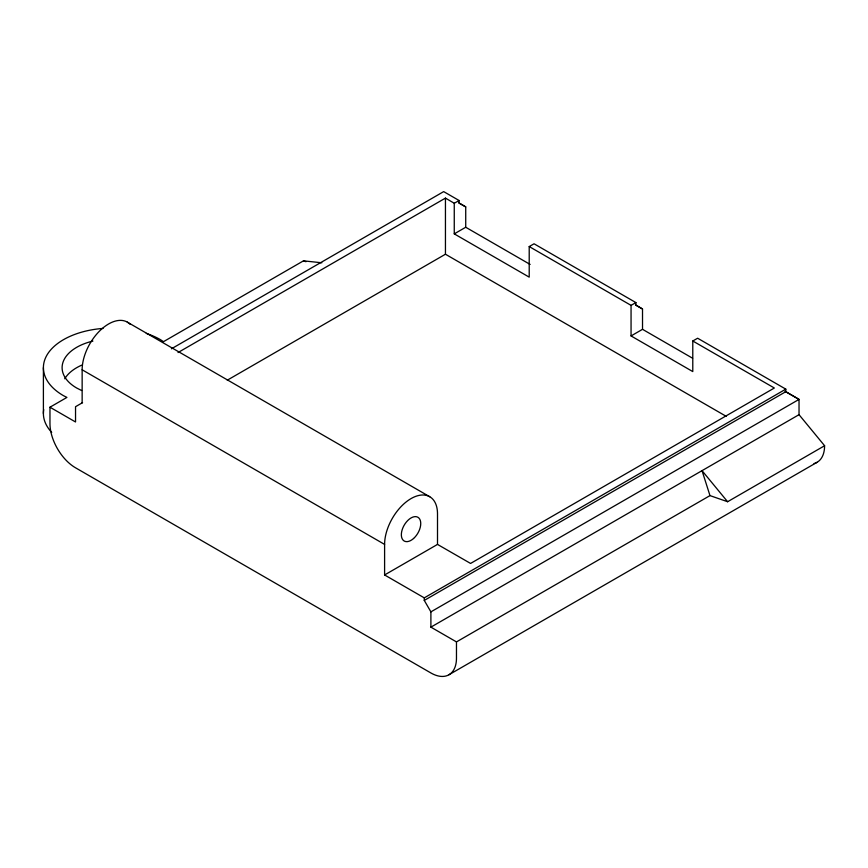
<?xml version="1.0" encoding="UTF-8"?>
<svg xmlns="http://www.w3.org/2000/svg" width="868" height="868" viewBox="0 0 868 868"><rect width="100%" height="100%" fill="white"/><g stroke="black" fill="none" stroke-linecap="round" stroke-linejoin="round"><path stroke-width="1.3" d="M178.027 352.549L445.447 198.11L454.257 203.264L454.257 233.872L529.209 277.142L529.209 246.555L631.058 305.362L631.058 335.938L692.783 371.58L692.783 340.994L697.633 338.227L785.811 389.135L785.811 391.685L799.037 399.399L799.027 414.676L824.6 445.729L727.612 501.726L709.981 495.606L456.481 641.908L456.47 658.204A36.163 20.886 60 0 1 430.886 672.96L75.538 467.798A36.163 20.875 60 0 1 49.964 423.508L49.964 407.211L66.923 397.414L63.483 395.678A68.583 39.602 0 0 1 47.035 354.947A68.583 39.602 0 0 1 103.032 328.419M321.8 262.787L303.474 260.845L163.499 341.666L160.482 339.681A68.583 39.602 0 0 0 146.28 333.388M171.43 348.795L443.678 191.611L459.107 200.519L459.107 203.069L465.725 206.888L465.725 227.253L530.131 264.436M82.568 402.644L75.538 406.701L75.538 421.978L49.964 407.211M454.257 233.872L465.725 227.253M227.286 380.184L445.447 254.226L726.353 416.412M631.058 335.938L642.526 329.319L692.599 358.234M437.505 544.41L437.505 513.867A37.411 21.602 -60 0 0 411.052 498.59A37.411 21.602 -60 0 0 384.6 544.41L384.6 574.963L437.505 544.41L470.575 563.44L774.343 388.007L692.783 340.994M384.6 574.963L424.278 597.868L785.811 389.135M456.481 641.908L430.897 627.141L430.897 611.864L424.278 600.417L785.811 391.685M430.897 611.864L799.037 399.399L784.997 391.284M430.897 627.141L799.027 414.676M448.973 674.751L817.103 462.286M529.209 246.555L534.059 243.789L635.908 302.596L635.908 305.135L642.515 308.997L642.526 329.319M631.058 305.362L635.908 302.596M454.257 203.264L459.107 200.519M303.474 260.845L305.992 261.713M81.625 390.524L76.72 388.039A49.877 28.796 0 0 1 92.898 341.07M458.76 202.873L465.725 206.888M635.495 304.939L642.515 308.997M127.303 322.126L429.758 496.746M130.005 324.209A37.411 21.602 -60 0 0 100.428 330.187A37.411 21.602 -60 0 0 82.145 369.79L384.6 544.41M727.612 501.726L702.038 470.662L709.981 495.606M445.447 198.11L445.447 254.226M424.278 597.868L424.278 600.417M82.145 369.79L82.145 402.882M43.4 367.674L43.4 413.493M824.589 445.718A36.163 20.886 60 0 1 814.054 463.534M51.711 432.394A68.583 39.602 0 0 1 43.725 409.609M64.753 378.784A49.877 28.796 0 0 1 81.625 365.189M413.559 538.507A13.714 7.92 -60 0 0 417.909 517.263A13.714 7.92 -60 0 0 401.678 531.65A13.714 7.92 -60 0 0 413.559 538.507"/></g></svg>
